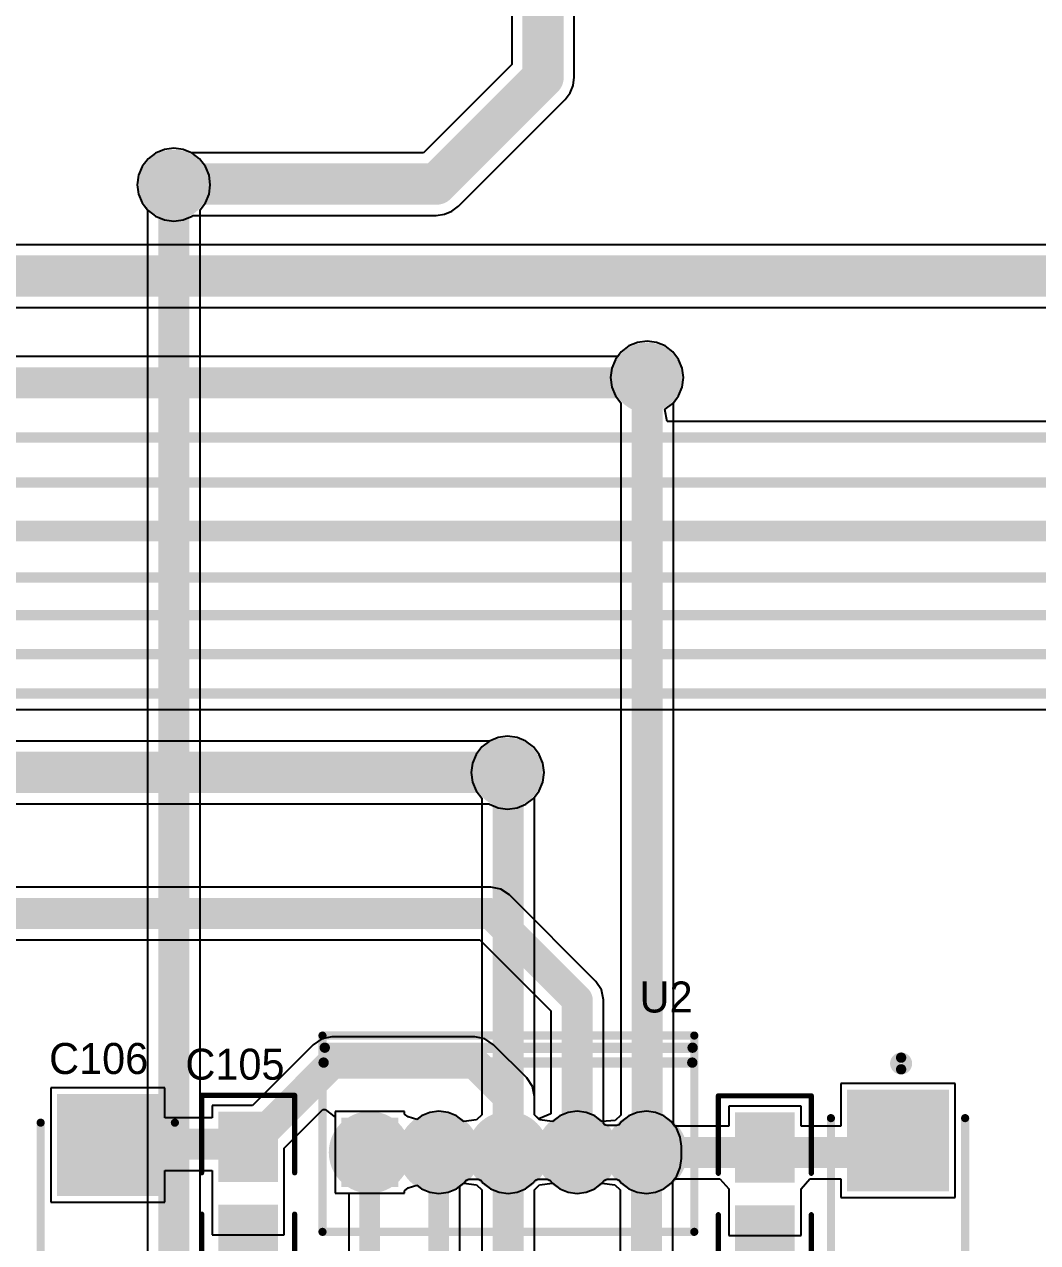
# Model space of a CAD drawing. Header units: millimetres. Extents: x 6.83 to 16.18, y 4.59 to 12.3.
# Drawn here: x 11.377 to 12.358, y 9.695 to 10.874 of the extents above; entities that cross this region are included whole.
import ezdxf

# ---------------------------------------------------------------- set-up
doc = ezdxf.new("R2010")
doc.units = ezdxf.units.MM
doc.header["$MEASUREMENT"] = 0
for name, color, linetype in [('BottomLayer', 5, 'Continuous'), ('BottomSolder', 6, 'Continuous'), ('InternalPlane1', 76, 'Continuous'), ('InternalPlane2', 16, 'Continuous'), ('MultiLayer', 9, 'Continuous'), ('PadHoleLayer', 156, 'Continuous'), ('TopLayer', 1, 'Continuous'), ('TopOverlay', 2, 'Continuous'), ('TopPaste', 8, 'Continuous'), ('TopSolder', 216, 'Continuous'), ('ViaHoleLayer', 16, 'Continuous')]:
    doc.layers.add(name, color=color, linetype=linetype)

# ---------------------------------------------------------------- blocks, each defined once
blk = doc.blocks.new('6032_____46')
at = {"layer": 'TopLayer'}
for points in [[(-0.2577323, -0.0002756), (-0.1671811, -0.0002756), (-0.2577323, 0.0902756), (-0.1671811, 0.0902756)], [(-0.0648189, -0.0002756), (0.0257323, -0.0002756), (-0.0648189, 0.0902756), (0.0257323, 0.0902756)]]:
    blk.add_solid(points, dxfattribs=at)
at = {"layer": 'TopOverlay', "const_width": 0.007874}
for points in [[(-0.2341102, 0.1099606), (0.0021102, 0.1099606)], [(-0.2341102, -0.0199606), (0.0021102, -0.0199606)]]:
    blk.add_lwpolyline(points, dxfattribs=at)
at = {"layer": 'TopOverlay'}
for points, const_width in [([(-0.2360787, 0.1099606, 1), (-0.2321417, 0.1099606, 1)], 0.003937), ([(0.0001417, 0.1099606, 1), (0.0040787, 0.1099606, 1)], 0.003937), ([(-0.2813431, 0.048, 1), (-0.2926569, 0.048, 1)], 0.01), ([(-0.2951569, 0.048, 1), (-0.2901569, 0.048, 1)], 0.005), ([(-0.2838431, 0.048, 1), (-0.2788431, 0.048, 1)], 0.005), ([(-0.2360787, -0.0199606, 1), (-0.2321417, -0.0199606, 1)], 0.003937), ([(0.0001417, -0.0199606, 1), (0.0040787, -0.0199606, 1)], 0.003937)]:
    blk.add_lwpolyline(points, format="xyb", close=True, dxfattribs=dict(at, const_width=const_width))
at = {"layer": 'TopPaste'}
for points in [[(-0.2577323, -0.0002756), (-0.1671811, -0.0002756), (-0.2577323, 0.0902756), (-0.1671811, 0.0902756)], [(-0.0648189, -0.0002756), (0.0257323, -0.0002756), (-0.0648189, 0.0902756), (0.0257323, 0.0902756)]]:
    blk.add_solid(points, dxfattribs=at)
at = {"layer": 'TopSolder'}
for points in [[(-0.2617323, -0.0042756), (-0.1631811, -0.0042756), (-0.2617323, 0.0942756), (-0.1631811, 0.0942756)], [(-0.0688189, -0.0042756), (0.0297323, -0.0042756), (-0.0688189, 0.0942756), (0.0297323, 0.0942756)]]:
    blk.add_solid(points, dxfattribs=at)
blk = doc.blocks.new('0805_47')
at = {"layer": 'TopLayer'}
for points in [[(-0.057, 0.05), (-0.117, 0.05), (-0.057, 0), (-0.117, 0)], [(0.033, 0.05), (-0.027, 0.05), (0.033, 0), (-0.027, 0)]]:
    blk.add_solid(points, dxfattribs=at)
at = {"layer": 'TopOverlay', "const_width": 0.005}
for points in [[(-0.137, -0.02), (-0.137, 0.07)], [(-0.062, 0.07), (-0.137, 0.07)], [(0.053, 0.07), (-0.022, 0.07)], [(0.053, -0.02), (0.053, 0.07)], [(-0.062, -0.02), (-0.137, -0.02)], [(0.053, -0.02), (-0.022, -0.02)]]:
    blk.add_lwpolyline(points, dxfattribs=at)
at = {"layer": 'TopOverlay', "const_width": 0.0025}
for points in [[(-0.13825, 0.07, 1), (-0.13575, 0.07, 1)], [(-0.13825, 0.07, 1), (-0.13575, 0.07, 1)], [(-0.06325, 0.07, 1), (-0.06075, 0.07, 1)], [(-0.02325, 0.07, 1), (-0.02075, 0.07, 1)], [(0.05175, 0.07, 1), (0.05425, 0.07, 1)], [(0.05175, 0.07, 1), (0.05425, 0.07, 1)], [(-0.13825, -0.02, 1), (-0.13575, -0.02, 1)], [(-0.13825, -0.02, 1), (-0.13575, -0.02, 1)], [(-0.06325, -0.02, 1), (-0.06075, -0.02, 1)], [(-0.02325, -0.02, 1), (-0.02075, -0.02, 1)], [(0.05175, -0.02, 1), (0.05425, -0.02, 1)], [(0.05175, -0.02, 1), (0.05425, -0.02, 1)]]:
    blk.add_lwpolyline(points, format="xyb", close=True, dxfattribs=at)
at = {"layer": 'TopPaste'}
for points in [[(-0.057, 0.05), (-0.117, 0.05), (-0.057, 0), (-0.117, 0)], [(0.033, 0.05), (-0.027, 0.05), (0.033, 0), (-0.027, 0)]]:
    blk.add_solid(points, dxfattribs=at)
at = {"layer": 'TopSolder'}
for points in [[(-0.053, 0.054), (-0.121, 0.054), (-0.053, -0.004), (-0.121, -0.004)], [(0.037, 0.054), (-0.031, 0.054), (0.037, -0.004), (-0.031, -0.004)]]:
    blk.add_solid(points, dxfattribs=at)
blk = doc.blocks.new('6032_____48')
at = {"layer": 'TopLayer'}
for points in [[(-0.2577323, -0.0002756), (-0.1671811, -0.0002756), (-0.2577323, 0.0902756), (-0.1671811, 0.0902756)], [(-0.0648189, -0.0002756), (0.0257323, -0.0002756), (-0.0648189, 0.0902756), (0.0257323, 0.0902756)]]:
    blk.add_solid(points, dxfattribs=at)
at = {"layer": 'TopOverlay', "const_width": 0.007874}
for points in [[(0.0021102, 0.1099606), (-0.2341102, 0.1099606)], [(0.0021102, -0.0199606), (-0.2341102, -0.0199606)]]:
    blk.add_lwpolyline(points, dxfattribs=at)
at = {"layer": 'TopOverlay'}
for points, const_width in [([(-0.2360787, 0.1099606, 1), (-0.2321417, 0.1099606, 1)], 0.003937), ([(0.0001417, 0.1099606, 1), (0.0040787, 0.1099606, 1)], 0.003937), ([(-0.2813431, 0.048, 1), (-0.2926569, 0.048, 1)], 0.01), ([(-0.2951569, 0.048, 1), (-0.2901569, 0.048, 1)], 0.005), ([(-0.2838431, 0.048, 1), (-0.2788431, 0.048, 1)], 0.005), ([(-0.2360787, -0.0199606, 1), (-0.2321417, -0.0199606, 1)], 0.003937), ([(0.0001417, -0.0199606, 1), (0.0040787, -0.0199606, 1)], 0.003937)]:
    blk.add_lwpolyline(points, format="xyb", close=True, dxfattribs=dict(at, const_width=const_width))
at = {"layer": 'TopPaste'}
for points in [[(-0.2577323, -0.0002756), (-0.1671811, -0.0002756), (-0.2577323, 0.0902756), (-0.1671811, 0.0902756)], [(-0.0648189, -0.0002756), (0.0257323, -0.0002756), (-0.0648189, 0.0902756), (0.0257323, 0.0902756)]]:
    blk.add_solid(points, dxfattribs=at)
at = {"layer": 'TopSolder'}
for points in [[(-0.2617323, -0.0042756), (-0.1631811, -0.0042756), (-0.2617323, 0.0942756), (-0.1631811, 0.0942756)], [(-0.0688189, -0.0042756), (0.0297323, -0.0042756), (-0.0688189, 0.0942756), (0.0297323, 0.0942756)]]:
    blk.add_solid(points, dxfattribs=at)
blk = doc.blocks.new('0805_49')
at = {"layer": 'TopLayer'}
for points in [[(-0.057, 0.05), (-0.117, 0.05), (-0.057, 0), (-0.117, 0)], [(0.033, 0.05), (-0.027, 0.05), (0.033, 0), (-0.027, 0)]]:
    blk.add_solid(points, dxfattribs=at)
at = {"layer": 'TopOverlay', "const_width": 0.005}
for points in [[(-0.137, -0.02), (-0.137, 0.07)], [(-0.062, 0.07), (-0.137, 0.07)], [(0.053, 0.07), (-0.022, 0.07)], [(0.053, -0.02), (0.053, 0.07)], [(-0.062, -0.02), (-0.137, -0.02)], [(0.053, -0.02), (-0.022, -0.02)]]:
    blk.add_lwpolyline(points, dxfattribs=at)
at = {"layer": 'TopOverlay', "const_width": 0.0025}
for points in [[(-0.13825, 0.07, 1), (-0.13575, 0.07, 1)], [(-0.13825, 0.07, 1), (-0.13575, 0.07, 1)], [(-0.06325, 0.07, 1), (-0.06075, 0.07, 1)], [(-0.02325, 0.07, 1), (-0.02075, 0.07, 1)], [(0.05175, 0.07, 1), (0.05425, 0.07, 1)], [(0.05175, 0.07, 1), (0.05425, 0.07, 1)], [(-0.13825, -0.02, 1), (-0.13575, -0.02, 1)], [(-0.13825, -0.02, 1), (-0.13575, -0.02, 1)], [(-0.06325, -0.02, 1), (-0.06075, -0.02, 1)], [(-0.02325, -0.02, 1), (-0.02075, -0.02, 1)], [(0.05175, -0.02, 1), (0.05425, -0.02, 1)], [(0.05175, -0.02, 1), (0.05425, -0.02, 1)]]:
    blk.add_lwpolyline(points, format="xyb", close=True, dxfattribs=at)
at = {"layer": 'TopPaste'}
for points in [[(-0.057, 0.05), (-0.117, 0.05), (-0.057, 0), (-0.117, 0)], [(0.033, 0.05), (-0.027, 0.05), (0.033, 0), (-0.027, 0)]]:
    blk.add_solid(points, dxfattribs=at)
at = {"layer": 'TopSolder'}
for points in [[(-0.053, 0.054), (-0.121, 0.054), (-0.053, -0.004), (-0.121, -0.004)], [(0.037, 0.054), (-0.031, 0.054), (0.037, -0.004), (-0.031, -0.004)]]:
    blk.add_solid(points, dxfattribs=at)
blk = doc.blocks.new('PSFM_T5_136')
at = {"layer": 'BottomLayer', "const_width": 0.0472441}
for points in [[(0.0059055, -0.0669291), (-0.0059055, -0.0669291)], [(0.0059055, -0.1338582), (-0.0059055, -0.1338582)], [(0.0059055, -0.2007873), (-0.0059055, -0.2007873)], [(0.0059055, -0.2677164), (-0.0059055, -0.2677164)]]:
    blk.add_lwpolyline(points, dxfattribs=at)
at = {"layer": 'BottomLayer', "const_width": 0.023622}
for points in [[(-0.0177165, -0.0669291, 1), (0.0059055, -0.0669291, 1)], [(-0.0059055, -0.0669291, 1), (0.0177165, -0.0669291, 1)], [(-0.0177165, -0.1338582, 1), (0.0059055, -0.1338582, 1)], [(-0.0059055, -0.1338582, 1), (0.0177165, -0.1338582, 1)], [(-0.0177165, -0.2007873, 1), (0.0059055, -0.2007873, 1)], [(-0.0059055, -0.2007873, 1), (0.0177165, -0.2007873, 1)], [(-0.0177165, -0.2677164, 1), (0.0059055, -0.2677164, 1)], [(-0.0059055, -0.2677164, 1), (0.0177165, -0.2677164, 1)]]:
    blk.add_lwpolyline(points, format="xyb", close=True, dxfattribs=at)
at = {"layer": 'BottomLayer'}
blk.add_solid([(-0.0295275, -0.023622), (0.0295275, -0.023622), (-0.0295275, 0.023622), (0.0295275, 0.023622)], dxfattribs=at)
at = {"layer": 'BottomSolder', "const_width": 0.0552441}
for points in [[(0.0059055, -0.0669291), (-0.0059055, -0.0669291)], [(0.0059055, -0.1338582), (-0.0059055, -0.1338582)], [(0.0059055, -0.2007873), (-0.0059055, -0.2007873)], [(0.0059055, -0.2677164), (-0.0059055, -0.2677164)]]:
    blk.add_lwpolyline(points, dxfattribs=at)
at = {"layer": 'BottomSolder', "const_width": 0.027622}
for points in [[(-0.0197165, -0.0669291, 1), (0.0079055, -0.0669291, 1)], [(-0.0079055, -0.0669291, 1), (0.0197165, -0.0669291, 1)], [(-0.0197165, -0.1338582, 1), (0.0079055, -0.1338582, 1)], [(-0.0079055, -0.1338582, 1), (0.0197165, -0.1338582, 1)], [(-0.0197165, -0.2007873, 1), (0.0079055, -0.2007873, 1)], [(-0.0079055, -0.2007873, 1), (0.0197165, -0.2007873, 1)], [(-0.0197165, -0.2677164, 1), (0.0079055, -0.2677164, 1)], [(-0.0079055, -0.2677164, 1), (0.0197165, -0.2677164, 1)]]:
    blk.add_lwpolyline(points, format="xyb", close=True, dxfattribs=at)
at = {"layer": 'BottomSolder'}
blk.add_solid([(-0.0335275, -0.027622), (0.0335275, -0.027622), (-0.0335275, 0.027622), (0.0335275, 0.027622)], dxfattribs=at)
at = {"layer": 'InternalPlane1', "const_width": 0.039685}
for points in [[(-0.0198425, 0, 1), (0.0198425, 0, 1)], [(-0.0198425, -0.0669291, 1), (0.0198425, -0.0669291, 1)], [(-0.0198425, -0.1338582, 1), (0.0198425, -0.1338582, 1)], [(-0.0198425, -0.2007873, 1), (0.0198425, -0.2007873, 1)], [(-0.0198425, -0.2677164, 1), (0.0198425, -0.2677164, 1)]]:
    blk.add_lwpolyline(points, format="xyb", close=True, dxfattribs=at)
at = {"layer": 'InternalPlane2', "const_width": 0.039685}
for points in [[(-0.0198425, 0, 1), (0.0198425, 0, 1)], [(-0.0198425, -0.0669291, 1), (0.0198425, -0.0669291, 1)], [(-0.0198425, -0.1338582, 1), (0.0198425, -0.1338582, 1)], [(-0.0198425, -0.2007873, 1), (0.0198425, -0.2007873, 1)], [(-0.0198425, -0.2677164, 1), (0.0198425, -0.2677164, 1)]]:
    blk.add_lwpolyline(points, format="xyb", close=True, dxfattribs=at)
at = {"layer": 'MultiLayer', "const_width": 0.0472441}
for points in [[(0.0059055, -0.0669291), (-0.0059055, -0.0669291)], [(0.0059055, -0.1338582), (-0.0059055, -0.1338582)], [(0.0059055, -0.2007873), (-0.0059055, -0.2007873)], [(0.0059055, -0.2677164), (-0.0059055, -0.2677164)]]:
    blk.add_lwpolyline(points, dxfattribs=at)
at = {"layer": 'MultiLayer', "const_width": 0.023622}
for points in [[(-0.0177165, -0.0669291, 1), (0.0059055, -0.0669291, 1)], [(-0.0059055, -0.0669291, 1), (0.0177165, -0.0669291, 1)], [(-0.0177165, -0.1338582, 1), (0.0059055, -0.1338582, 1)], [(-0.0059055, -0.1338582, 1), (0.0177165, -0.1338582, 1)], [(-0.0177165, -0.2007873, 1), (0.0059055, -0.2007873, 1)], [(-0.0059055, -0.2007873, 1), (0.0177165, -0.2007873, 1)], [(-0.0177165, -0.2677164, 1), (0.0059055, -0.2677164, 1)], [(-0.0059055, -0.2677164, 1), (0.0177165, -0.2677164, 1)]]:
    blk.add_lwpolyline(points, format="xyb", close=True, dxfattribs=at)
at = {"layer": 'MultiLayer'}
blk.add_solid([(-0.0295275, -0.023622), (0.0295275, -0.023622), (-0.0295275, 0.023622), (0.0295275, 0.023622)], dxfattribs=at)
at = {"layer": 'PadHoleLayer', "const_width": 0.019685}
for points in [[(-0.0098425, 0, 1), (0.0098425, 0, 1)], [(-0.0098425, -0.0669291, 1), (0.0098425, -0.0669291, 1)], [(-0.0098425, -0.1338582, 1), (0.0098425, -0.1338582, 1)], [(-0.0098425, -0.2007873, 1), (0.0098425, -0.2007873, 1)], [(-0.0098425, -0.2677164, 1), (0.0098425, -0.2677164, 1)]]:
    blk.add_lwpolyline(points, format="xyb", close=True, dxfattribs=at)
at = {"layer": 'TopLayer', "const_width": 0.0472441}
for points in [[(0.0059055, -0.0669291), (-0.0059055, -0.0669291)], [(0.0059055, -0.1338582), (-0.0059055, -0.1338582)], [(0.0059055, -0.2007873), (-0.0059055, -0.2007873)], [(0.0059055, -0.2677164), (-0.0059055, -0.2677164)]]:
    blk.add_lwpolyline(points, dxfattribs=at)
at = {"layer": 'TopLayer', "const_width": 0.023622}
for points in [[(-0.0177165, -0.0669291, 1), (0.0059055, -0.0669291, 1)], [(-0.0059055, -0.0669291, 1), (0.0177165, -0.0669291, 1)], [(-0.0177165, -0.1338582, 1), (0.0059055, -0.1338582, 1)], [(-0.0059055, -0.1338582, 1), (0.0177165, -0.1338582, 1)], [(-0.0177165, -0.2007873, 1), (0.0059055, -0.2007873, 1)], [(-0.0059055, -0.2007873, 1), (0.0177165, -0.2007873, 1)], [(-0.0177165, -0.2677164, 1), (0.0059055, -0.2677164, 1)], [(-0.0059055, -0.2677164, 1), (0.0177165, -0.2677164, 1)]]:
    blk.add_lwpolyline(points, format="xyb", close=True, dxfattribs=at)
at = {"layer": 'TopLayer'}
blk.add_solid([(-0.0295275, -0.023622), (0.0295275, -0.023622), (-0.0295275, 0.023622), (0.0295275, 0.023622)], dxfattribs=at)
at = {"layer": 'TopOverlay'}
for points, const_width in [([(-0.0769249, 0.0457855), (-0.0769249, -0.3141147)], 0.007874), ([(-0.0769249, 0.0457855), (0.1130246, 0.0457855)], 0.007874), ([(0.0868633, 0.0446997), (0.0868633, -0.3121698)], 0.01), ([(0.1012881, 0.0436017), (0.1012881, -0.3124802)], 0.01), ([(0.1130246, 0.0457855), (0.1130246, -0.3141147)], 0.007874), ([(-0.0769249, -0.3141147), (0.1130246, -0.3141147)], 0.007874)]:
    blk.add_lwpolyline(points, dxfattribs=dict(at, const_width=const_width))
for points, const_width in [([(-0.0788934, 0.0457855, 1), (-0.0749564, 0.0457855, 1)], 0.003937), ([(-0.0788934, 0.0457855, 1), (-0.0749564, 0.0457855, 1)], 0.003937), ([(0.0843633, 0.0446997, 1), (0.0893633, 0.0446997, 1)], 0.005), ([(0.0987881, 0.0436017, 1), (0.1037881, 0.0436017, 1)], 0.005), ([(0.1110561, 0.0457855, 1), (0.1149931, 0.0457855, 1)], 0.003937), ([(0.1110561, 0.0457855, 1), (0.1149931, 0.0457855, 1)], 0.003937), ([(-0.0788934, -0.3141147, 1), (-0.0749564, -0.3141147, 1)], 0.003937), ([(-0.0788934, -0.3141147, 1), (-0.0749564, -0.3141147, 1)], 0.003937), ([(0.0843633, -0.3121698, 1), (0.0893633, -0.3121698, 1)], 0.005), ([(0.0987881, -0.3124802, 1), (0.1037881, -0.3124802, 1)], 0.005), ([(0.1110561, -0.3141147, 1), (0.1149931, -0.3141147, 1)], 0.003937), ([(0.1110561, -0.3141147, 1), (0.1149931, -0.3141147, 1)], 0.003937)]:
    blk.add_lwpolyline(points, format="xyb", close=True, dxfattribs=dict(at, const_width=const_width))
at = {"layer": 'TopSolder', "const_width": 0.0552441}
for points in [[(0.0059055, -0.0669291), (-0.0059055, -0.0669291)], [(0.0059055, -0.1338582), (-0.0059055, -0.1338582)], [(0.0059055, -0.2007873), (-0.0059055, -0.2007873)], [(0.0059055, -0.2677164), (-0.0059055, -0.2677164)]]:
    blk.add_lwpolyline(points, dxfattribs=at)
at = {"layer": 'TopSolder', "const_width": 0.027622}
for points in [[(-0.0197165, -0.0669291, 1), (0.0079055, -0.0669291, 1)], [(-0.0079055, -0.0669291, 1), (0.0197165, -0.0669291, 1)], [(-0.0197165, -0.1338582, 1), (0.0079055, -0.1338582, 1)], [(-0.0079055, -0.1338582, 1), (0.0197165, -0.1338582, 1)], [(-0.0197165, -0.2007873, 1), (0.0079055, -0.2007873, 1)], [(-0.0079055, -0.2007873, 1), (0.0197165, -0.2007873, 1)], [(-0.0197165, -0.2677164, 1), (0.0079055, -0.2677164, 1)], [(-0.0079055, -0.2677164, 1), (0.0197165, -0.2677164, 1)]]:
    blk.add_lwpolyline(points, format="xyb", close=True, dxfattribs=at)
at = {"layer": 'TopSolder'}
blk.add_solid([(-0.0335275, -0.027622), (0.0335275, -0.027622), (-0.0335275, 0.027622), (0.0335275, 0.027622)], dxfattribs=at)

msp = doc.modelspace()

# ---------------------------------------------------------------- linework, layer by layer
at = {"layer": 'BottomLayer'}
for p, q in [((11.5123484, 10.7532167), (11.5038342, 10.74969)), ((11.5214852, 10.7544196), (11.5123484, 10.7532167)), ((11.530622, 10.7532167), (11.5214852, 10.7544196)), ((11.5391362, 10.74969), (11.530622, 10.7532167)), ((11.4965229, 10.7440799), (11.4909128, 10.7367686)), ((11.5038342, 10.74969), (11.4965229, 10.7440799)), ((11.5464475, 10.7440799), (11.5391362, 10.74969)), ((11.5520576, 10.7367686), (11.5464475, 10.7440799)), ((11.4873861, 10.7282544), (11.4861832, 10.7191176)), ((11.4909128, 10.7367686), (11.4873861, 10.7282544)), ((11.5555843, 10.7282544), (11.5520576, 10.7367686)), ((11.5567872, 10.7191176), (11.5555843, 10.7282544)), ((11.4861832, 10.7191176), (11.4873861, 10.7099808)), ((11.5555843, 10.7099808), (11.5567872, 10.7191176)), ((11.4873861, 10.7099808), (11.4909128, 10.7014666)), ((11.5520576, 10.7014666), (11.5555843, 10.7099808)), ((11.4909128, 10.7014666), (11.4959954, 10.6948428)), ((11.4959954, 10.6948428), (11.4959954, 5.4839015)), ((11.546975, 10.6948428), (11.5520576, 10.7014666)), ((11.546975, 7.0523603), (11.546975, 10.6948428)), ((11.9619027, 10.5630105), (11.9545914, 10.5574004)), ((11.9704169, 10.5665372), (11.9619027, 10.5630105)), ((11.9795537, 10.5677401), (11.9704169, 10.5665372)), ((11.9886905, 10.5665372), (11.9795537, 10.5677401)), ((11.9972047, 10.5630105), (11.9886905, 10.5665372)), ((12.004516, 10.5574004), (11.9972047, 10.5630105)), ((11.9545914, 10.5574004), (11.9489813, 10.5500891)), ((12.0101261, 10.5500891), (12.004516, 10.5574004)), ((11.9454546, 10.5415749), (11.9442517, 10.5324381)), ((11.9489813, 10.5500891), (11.9454546, 10.5415749)), ((12.0136528, 10.5415749), (12.0101261, 10.5500891)), ((12.0148557, 10.5324381), (12.0136528, 10.5415749)), ((11.9442517, 10.5324381), (11.9454546, 10.5233013)), ((12.0136528, 10.5233013), (12.0148557, 10.5324381)), ((11.9454546, 10.5233013), (11.9489813, 10.5147871)), ((12.0101261, 10.5147871), (12.0136528, 10.5233013)), ((11.9489813, 10.5147871), (11.9540639, 10.5081633)), ((11.9540639, 10.5081633), (11.9540639, 9.8186833)), ((12.0050435, 10.5081633), (12.0101261, 10.5147871)), ((12.0050435, 9.8097892), (12.0050435, 10.5081633)), ((11.8196774, 10.1751239), (11.8140673, 10.1678126)), ((11.8269887, 10.180734), (11.8196774, 10.1751239)), ((11.8355029, 10.1842607), (11.8269887, 10.180734)), ((11.8446397, 10.1854636), (11.8355029, 10.1842607)), ((11.8537765, 10.1842607), (11.8446397, 10.1854636)), ((11.8622907, 10.180734), (11.8537765, 10.1842607)), ((11.869602, 10.1751239), (11.8622907, 10.180734)), ((11.8752121, 10.1678126), (11.869602, 10.1751239)), ((11.8140673, 10.1678126), (11.8105406, 10.1592984)), ((11.8787388, 10.1592984), (11.8752121, 10.1678126)), ((11.8105406, 10.1592984), (11.8093377, 10.1501616)), ((11.8799417, 10.1501616), (11.8787388, 10.1592984)), ((11.8093377, 10.1501616), (11.8105406, 10.1410248)), ((11.8105406, 10.1410248), (11.8140673, 10.1325106)), ((11.8752121, 10.1325106), (11.8787388, 10.1410248)), ((11.8787388, 10.1410248), (11.8799417, 10.1501616)), ((11.8140673, 10.1325106), (11.8195681, 10.1253417)), ((11.8705477, 10.1264318), (11.8752121, 10.1325106)), ((11.8195681, 10.1253417), (11.8195681, 9.8189474)), ((11.8705477, 9.8189474), (11.8705477, 10.1264318)), ((11.7448217, 9.822231), (11.6775777, 9.822231)), ((11.6775777, 9.822231), (11.6775777, 9.743176)), ((11.7448217, 9.8198033), (11.7448217, 9.822231)), ((11.7693517, 9.8213656), (11.7611727, 9.8179777)), ((11.7781288, 9.8225211), (11.7693517, 9.8213656)), ((11.7869059, 9.8213656), (11.7781288, 9.8225211)), ((11.7950849, 9.8179777), (11.7869059, 9.8213656)), ((11.9032099, 9.8213656), (11.8950309, 9.8179777)), ((11.911987, 9.8225211), (11.9032099, 9.8213656)), ((11.9207641, 9.8213656), (11.911987, 9.8225211)), ((11.9289431, 9.8179777), (11.9207641, 9.8213656)), ((11.7482216, 9.8171735), (11.7448217, 9.8198033)), ((11.7566327, 9.8144941), (11.7482216, 9.8171735)), ((11.7611727, 9.8179777), (11.7566327, 9.8144941)), ((11.8021082, 9.8125885), (11.7950849, 9.8179777)), ((11.8145432, 9.8141869), (11.8021082, 9.8125885)), ((11.8195681, 9.8189474), (11.8145432, 9.8141869)), ((11.8755726, 9.8141869), (11.8705477, 9.8189474)), ((11.8880076, 9.8125885), (11.8755726, 9.8141869)), ((11.8950309, 9.8179777), (11.8880076, 9.8125885)), ((11.9359664, 9.8125885), (11.9289431, 9.8179777)), ((11.9485938, 9.8134691), (11.9359664, 9.8125885)), ((11.9540639, 9.8186833), (11.9485938, 9.8134691)), ((12.0082848, 9.805565), (12.0050435, 9.8097892)), ((12.0116727, 9.7973861), (12.0082848, 9.805565)), ((12.0128282, 9.788609), (12.0116727, 9.7973861)), ((12.0128282, 9.776798), (12.0128282, 9.788609)), ((12.0116727, 9.7680209), (12.0128282, 9.776798)), ((12.0082848, 9.759842), (12.0116727, 9.7680209)), ((11.7482216, 9.7482335), (11.7566327, 9.7509129)), ((11.7566327, 9.7509129), (11.7611727, 9.7474293)), ((11.7950849, 9.7474293), (11.8021082, 9.7528185)), ((11.8021082, 9.7528185), (11.8145432, 9.7512201)), ((11.8145432, 9.7512201), (11.8195681, 9.7464596)), ((11.8705477, 9.7464596), (11.8755726, 9.7512201)), ((11.8755726, 9.7512201), (11.8880076, 9.7528185)), ((11.8880076, 9.7528185), (11.8950309, 9.7474293)), ((11.9289431, 9.7474293), (11.9359664, 9.7528185)), ((11.9359664, 9.7528185), (11.9484014, 9.7512201)), ((11.9484014, 9.7512201), (11.9534263, 9.7464596)), ((12.0044059, 9.7547868), (12.0082848, 9.759842)), ((12.0044059, 9.529958), (12.0044059, 9.7547868)), ((11.6775777, 9.743176), (11.7448217, 9.743176)), ((11.7448217, 9.7456037), (11.7482216, 9.7482335)), ((11.7448217, 9.743176), (11.7448217, 9.7456037)), ((11.7611727, 9.7474293), (11.7693517, 9.7440414)), ((11.7693517, 9.7440414), (11.7781288, 9.7428859)), ((11.7781288, 9.7428859), (11.7869059, 9.7440414)), ((11.7869059, 9.7440414), (11.7950849, 9.7474293)), ((11.8195681, 9.7464596), (11.8195681, 9.430381)), ((11.8705477, 9.4850739), (11.8705477, 9.7464596)), ((11.8950309, 9.7474293), (11.9032099, 9.7440414)), ((11.9032099, 9.7440414), (11.911987, 9.7428859)), ((11.911987, 9.7428859), (11.9207641, 9.7440414)), ((11.9207641, 9.7440414), (11.9289431, 9.7474293)), ((11.9534263, 9.7464596), (11.9534263, 9.5289803))]:
    msp.add_line(p, q, dxfattribs=at)
for points, const_width in [([(11.5089852, 10.7191176, 1), (11.5339852, 10.7191176, 1)], 0.025), ([(11.5139852, 10.7191176, 1), (11.5289852, 10.7191176, 1)], 0.015), ([(11.9670537, 10.5324381, 1), (11.9920537, 10.5324381, 1)], 0.025), ([(11.9720537, 10.5324381, 1), (11.9870537, 10.5324381, 1)], 0.015), ([(11.8321397, 10.1501616, 1), (11.8571397, 10.1501616, 1)], 0.025), ([(11.8375579, 10.1528751, 1), (11.8525579, 10.1528751, 1)], 0.015), ([(11.8375579, 9.7827035, 1), (11.8525579, 9.7827035, 1)], 0.015), ([(11.8375579, 9.7827035, 1), (11.8525579, 9.7827035, 1)], 0.015), ([(11.9714161, 9.7827035, 1), (11.9864161, 9.7827035, 1)], 0.015), ([(11.9720537, 9.7854161, 1), (11.9870537, 9.7854161, 1)], 0.015)]:
    msp.add_lwpolyline(points, format="xyb", close=True, dxfattribs=dict(at, const_width=const_width))
at = {"layer": 'BottomLayer', "const_width": 0.03}
for points in [[(11.5214852, 5.4839015), (11.5214852, 10.7191176)], [(11.9795537, 9.7854161), (11.9795537, 10.5324381)], [(11.8450579, 9.7827035), (11.8450579, 10.1528751)], [(11.8450579, 8.9414327), (11.8450579, 9.7827035)], [(11.9789161, 7.9706781), (11.9789161, 9.7827035)]]:
    msp.add_lwpolyline(points, dxfattribs=at)
at = {"layer": 'BottomSolder', "const_width": 0.029}
for points in [[(11.5069852, 10.7191176, 1), (11.5359852, 10.7191176, 1)], [(11.9650537, 10.5324381, 1), (11.9940537, 10.5324381, 1)], [(11.8301397, 10.1501616, 1), (11.8591397, 10.1501616, 1)]]:
    msp.add_lwpolyline(points, format="xyb", close=True, dxfattribs=at)
at = {"layer": 'InternalPlane1', "const_width": 0.034}
for points in [[(11.5044852, 10.7191176, 1), (11.5384852, 10.7191176, 1)], [(11.9625537, 10.5324381, 1), (11.9965537, 10.5324381, 1)], [(11.8276397, 10.1501616, 1), (11.8616397, 10.1501616, 1)]]:
    msp.add_lwpolyline(points, format="xyb", close=True, dxfattribs=at)
at = {"layer": 'InternalPlane2', "const_width": 0.034}
for points in [[(11.5044852, 10.7191176, 1), (11.5384852, 10.7191176, 1)], [(11.9625537, 10.5324381, 1), (11.9965537, 10.5324381, 1)], [(11.8276397, 10.1501616, 1), (11.8616397, 10.1501616, 1)]]:
    msp.add_lwpolyline(points, format="xyb", close=True, dxfattribs=at)
at = {"layer": 'MultiLayer', "const_width": 0.025}
for points in [[(11.5089852, 10.7191176, 1), (11.5339852, 10.7191176, 1)], [(11.9670537, 10.5324381, 1), (11.9920537, 10.5324381, 1)], [(11.8321397, 10.1501616, 1), (11.8571397, 10.1501616, 1)]]:
    msp.add_lwpolyline(points, format="xyb", close=True, dxfattribs=at)
at = {"layer": 'TopLayer'}
for p, q in [((11.8486705, 11.7063289), (11.8486705, 10.8355688)), ((11.9091883, 10.823036), (11.9091883, 11.7063289)), ((11.8486705, 10.8355688), (11.7630479, 10.7499463)), ((11.9081573, 10.8152036), (11.9091884, 10.8230352)), ((11.9091884, 10.8230352), (11.9091883, 10.823036)), ((11.9051345, 10.8079058), (11.9081573, 10.8152036)), ((11.7969779, 10.6982911), (11.9003253, 10.8016386)), ((11.9003253, 10.8016386), (11.9003257, 10.8016389)), ((11.9003257, 10.8016389), (11.9051345, 10.8079058)), ((11.5123484, 10.7532167), (11.5038342, 10.74969)), ((11.5214852, 10.7544196), (11.5123484, 10.7532167)), ((11.530622, 10.7532167), (11.5214852, 10.7544196)), ((11.5385174, 10.7499463), (11.530622, 10.7532167)), ((11.4965229, 10.7440799), (11.4909128, 10.7367686)), ((11.5038342, 10.74969), (11.4965229, 10.7440799)), ((11.7630479, 10.7499463), (11.5385174, 10.7499463)), ((11.4873861, 10.7282544), (11.4861832, 10.7191176)), ((11.4909128, 10.7367686), (11.4873861, 10.7282544)), ((11.4861832, 10.7191176), (11.4873861, 10.7099808)), ((11.4873861, 10.7099808), (11.4909128, 10.7014666)), ((11.4909128, 10.7014666), (11.4965229, 10.6941553)), ((11.4965229, 10.6941553), (11.5038342, 10.6885452)), ((11.7834132, 10.6904595), (11.7907111, 10.6934824)), ((11.7907111, 10.6934824), (11.7969779, 10.6982911)), ((11.5038342, 10.6885452), (11.5123484, 10.6850185)), ((11.5123484, 10.6850185), (11.5214852, 10.6838156)), ((11.5214852, 10.6838156), (11.530622, 10.6850185)), ((11.530622, 10.6850185), (11.5391362, 10.6885452)), ((11.5391362, 10.6885452), (11.5402874, 10.6894285)), ((11.5402874, 10.6894285), (11.7755816, 10.6894285)), ((11.7755816, 10.6894285), (11.7834132, 10.6904595)), ((12.5434758, 10.6608577), (10.9453818, 10.6608577)), ((10.9393703, 10.6003399), (12.5560095, 10.6003399)), ((11.9619027, 10.5630105), (11.9545914, 10.5574004)), ((11.9704169, 10.5665372), (11.9619027, 10.5630105)), ((11.9795537, 10.5677401), (11.9704169, 10.5665372)), ((11.9886905, 10.5665372), (11.9795537, 10.5677401)), ((11.9972047, 10.5630105), (11.9886905, 10.5665372)), ((12.004516, 10.5574004), (11.9972047, 10.5630105)), ((11.9511437, 10.5529072), (10.2453704, 10.5529072)), ((11.9545914, 10.5574004), (11.9511437, 10.5529072)), ((12.0101261, 10.5500891), (12.004516, 10.5574004)), ((12.0136528, 10.5415749), (12.0101261, 10.5500891)), ((12.0148557, 10.5324381), (12.0136528, 10.5415749)), ((12.0136528, 10.5233013), (12.0148557, 10.5324381)), ((12.0101261, 10.5147871), (12.0136528, 10.5233013)), ((11.9972047, 10.5018657), (12.004516, 10.5074758)), ((12.004516, 10.5074758), (12.0101261, 10.5147871)), ((11.9968083, 10.5017015), (11.9972047, 10.5018657)), ((11.9991577, 10.4898905), (11.9968083, 10.5017015)), ((13.5439684, 10.4898905), (11.9991577, 10.4898905)), ((8.2960368, 10.2113652), (13.2909942, 10.2113652)), ((11.8268401, 10.18062), (11.2201668, 10.18062)), ((11.8269887, 10.180734), (11.8268401, 10.18062)), ((11.8355029, 10.1842607), (11.8269887, 10.180734)), ((11.8446397, 10.1854636), (11.8355029, 10.1842607)), ((11.8537765, 10.1842607), (11.8446397, 10.1854636)), ((11.8622907, 10.180734), (11.8537765, 10.1842607)), ((11.869602, 10.1751239), (11.8622907, 10.180734)), ((11.8752121, 10.1678126), (11.869602, 10.1751239)), ((11.8787388, 10.1592984), (11.8752121, 10.1678126)), ((11.8799417, 10.1501616), (11.8787388, 10.1592984)), ((11.8752121, 10.1325106), (11.8787388, 10.1410248)), ((11.8787388, 10.1410248), (11.8799417, 10.1501616)), ((11.869602, 10.1251993), (11.8752121, 10.1325106)), ((11.2294195, 10.1201022), (11.8263201, 10.1201022)), ((11.8263201, 10.1201022), (11.8269887, 10.1195892)), ((11.8269887, 10.1195892), (11.8355029, 10.1160625)), ((11.8355029, 10.1160625), (11.8446397, 10.1148596)), ((11.8446397, 10.1148596), (11.8537765, 10.1160625)), ((11.8537765, 10.1160625), (11.8622907, 10.1195892)), ((11.8622907, 10.1195892), (11.869602, 10.1251993)), ((11.8284226, 10.0392311), (8.9781259, 10.0392311)), ((11.8381771, 10.0372908), (11.8284226, 10.0392311)), ((11.8464466, 10.0317653), (11.8381771, 10.0372908)), ((11.930011, 9.9482009), (11.8464466, 10.0317653)), ((8.9776755, 9.9882515), (11.8178644, 9.9882515)), ((11.8178644, 9.9882515), (11.8864972, 9.9196187)), ((11.9355365, 9.9399314), (11.930011, 9.9482009)), ((11.9374768, 9.9301769), (11.9355365, 9.9399314)), ((11.9374768, 9.8106202), (11.9374768, 9.9301769)), ((11.8864972, 9.9196187), (11.8864972, 9.820107)), ((11.6647998, 9.8924281), (11.6565304, 9.8869026)), ((11.6745544, 9.8943684), (11.6647998, 9.8924281)), ((11.8128462, 9.8943684), (11.6745544, 9.8943684)), ((11.8226007, 9.8924281), (11.8128462, 9.8943684)), ((11.8308702, 9.8869026), (11.8226007, 9.8924281)), ((11.6565304, 9.8869026), (11.5975628, 9.827935)), ((11.8630819, 9.8546909), (11.8308702, 9.8869026)), ((11.51285, 9.8450431), (11.4022988, 9.8450431)), ((11.4022988, 9.8450431), (11.4022988, 9.7344919)), ((11.51285, 9.8162596), (11.51285, 9.8450431)), ((11.8686074, 9.8464215), (11.8630819, 9.8546909)), ((11.8705477, 9.8366669), (11.8686074, 9.8464215)), ((12.2777906, 9.849444), (12.1672394, 9.849444)), ((12.1672394, 9.849444), (12.1672394, 9.8081933)), ((12.2777906, 9.7388928), (12.2777906, 9.849444)), ((11.8705477, 9.8189474), (11.8705477, 9.8366669)), ((11.5975628, 9.827935), (11.5584669, 9.827935)), ((11.5584669, 9.827935), (11.5584669, 9.8162596)), ((11.6284669, 9.7867431), (11.6658536, 9.8241298)), ((11.6658536, 9.8241298), (11.6679063, 9.8243161)), ((11.6679063, 9.8243161), (11.6775776, 9.8167446)), ((11.970139, 9.8213656), (11.96196, 9.8179777)), ((11.9789161, 9.8225211), (11.970139, 9.8213656)), ((11.9876932, 9.8213656), (11.9789161, 9.8225211)), ((11.9958722, 9.8179777), (11.9876932, 9.8213656)), ((12.1286002, 9.827401), (12.0586002, 9.827401)), ((12.0586002, 9.827401), (12.0586002, 9.8081933)), ((12.1286002, 9.8081933), (12.1286002, 9.827401)), ((11.5584669, 9.8162596), (11.51285, 9.8162596)), ((11.6775776, 9.8167446), (11.6775777, 9.811696)), ((11.6775777, 9.811696), (11.6775777, 9.743176)), ((11.8746862, 9.8150267), (11.8705477, 9.8189474)), ((11.8864972, 9.820107), (11.8746862, 9.8150267)), ((11.9383732, 9.809452), (11.9374768, 9.8106202)), ((11.9409245, 9.8085645), (11.9383732, 9.809452)), ((11.9499785, 9.8085645), (11.9409245, 9.8085645)), ((11.9525299, 9.809452), (11.9499785, 9.8085645)), ((11.9549366, 9.8125885), (11.9525299, 9.809452)), ((11.96196, 9.8179777), (11.9549366, 9.8125885)), ((12.0028956, 9.8125885), (11.9958722, 9.8179777)), ((12.0062681, 9.8081933), (12.0028956, 9.8125885)), ((12.0586002, 9.8081933), (12.0062681, 9.8081933)), ((12.1672394, 9.8081933), (12.1286002, 9.8081933)), ((11.6284669, 9.7497461), (11.6284669, 9.7867431)), ((11.51285, 9.7344919), (11.51285, 9.76528)), ((11.51285, 9.76528), (11.5584669, 9.76528)), ((11.5584669, 9.76528), (11.5584669, 9.7497461)), ((11.5584669, 9.7497461), (11.5584668, 9.747935)), ((11.628467, 9.747935), (11.6284669, 9.7497461)), ((11.7982172, 9.7498328), (11.8021083, 9.7528185)), ((11.7982172, 9.6350229), (11.7982172, 9.7498328)), ((11.8021083, 9.7528185), (11.804515, 9.755955)), ((11.804515, 9.755955), (11.8070663, 9.7568425)), ((11.8070663, 9.7568425), (11.8161203, 9.7568425)), ((11.8161203, 9.7568425), (11.8186717, 9.755955)), ((11.8186717, 9.755955), (11.8210784, 9.7528185)), ((11.8210784, 9.7528185), (11.8281018, 9.7474293)), ((11.862014, 9.7474293), (11.8690374, 9.7528185)), ((11.8690374, 9.7528185), (11.8714441, 9.755955)), ((11.8714441, 9.755955), (11.8739955, 9.7568425)), ((11.8739955, 9.7568425), (11.8830495, 9.7568425)), ((11.8830495, 9.7568425), (11.8856008, 9.755955)), ((11.8856008, 9.755955), (11.8880075, 9.7528185)), ((11.8880075, 9.7528185), (11.8950309, 9.7474293)), ((11.9289431, 9.7474293), (11.9359665, 9.7528185)), ((11.9359665, 9.7528185), (11.9383732, 9.755955)), ((11.9383732, 9.755955), (11.9409245, 9.7568425)), ((11.9409245, 9.7568425), (11.9499785, 9.7568425)), ((11.9499785, 9.7568425), (11.9525299, 9.755955)), ((11.9525299, 9.755955), (11.9549366, 9.7528185)), ((11.9549366, 9.7528185), (11.96196, 9.7474293)), ((11.9958722, 9.7474293), (12.0028956, 9.7528185)), ((12.0028956, 9.7528185), (12.0062681, 9.7572137)), ((12.0062681, 9.7572137), (12.0501037, 9.7572137)), ((12.0501037, 9.7572137), (12.0586001, 9.7474009)), ((12.1286003, 9.7474009), (12.1370966, 9.7572137)), ((12.1370966, 9.7572137), (12.1672394, 9.7572137)), ((12.1672394, 9.7572137), (12.1672394, 9.7388928)), ((11.5584668, 9.747935), (11.5584668, 9.737935)), ((11.5584668, 9.737935), (11.5584669, 9.7361239)), ((11.6284669, 9.7361239), (11.628467, 9.737935)), ((11.628467, 9.737935), (11.628467, 9.747935)), ((11.6775777, 9.743176), (11.6908079, 9.743176)), ((11.6908079, 9.743176), (11.6908079, 9.635121)), ((11.8281018, 9.7474293), (11.8362808, 9.7440414)), ((11.8362808, 9.7440414), (11.8450579, 9.7428859)), ((11.8450579, 9.7428859), (11.853835, 9.7440414)), ((11.853835, 9.7440414), (11.862014, 9.7474293)), ((11.8950309, 9.7474293), (11.9032099, 9.7440414)), ((11.9032099, 9.7440414), (11.911987, 9.7428859)), ((11.911987, 9.7428859), (11.9207641, 9.7440414)), ((11.9207641, 9.7440414), (11.9289431, 9.7474293)), ((11.96196, 9.7474293), (11.970139, 9.7440414)), ((11.970139, 9.7440414), (11.9789161, 9.7428859)), ((11.9789161, 9.7428859), (11.9876932, 9.7440414)), ((11.9876932, 9.7440414), (11.9958722, 9.7474293)), ((12.0586001, 9.7474009), (12.0586001, 9.737401)), ((12.1286003, 9.737401), (12.1286003, 9.7474009)), ((12.1672394, 9.7388928), (12.2777906, 9.7388928)), ((11.4022988, 9.7344919), (11.51285, 9.7344919)), ((11.5584669, 9.7361239), (11.5584669, 9.7029349)), ((11.6284669, 9.7029349), (11.6284669, 9.7361239)), ((12.0586001, 9.737401), (12.0586002, 9.7355899)), ((12.0586002, 9.7355899), (12.0586002, 9.702401)), ((12.1286002, 9.7355899), (12.1286003, 9.737401)), ((12.1286002, 9.702401), (12.1286002, 9.7355899)), ((11.5584669, 9.7029349), (11.5934674, 9.7029349)), ((11.5934674, 9.7029349), (11.6284669, 9.7029349)), ((12.0586002, 9.702401), (12.0935998, 9.702401)), ((12.0935998, 9.702401), (12.1286002, 9.702401))]:
    msp.add_line(p, q, dxfattribs=at)
for points, const_width in [([(11.8789294, 10.8230352), (11.8789294, 11.7467286)], 0.04), ([(11.7755816, 10.7196874), (11.8789294, 10.8230352)], 0.04), ([(11.5214034, 10.7196874), (11.7755816, 10.7196874)], 0.04), ([(10.9293598, 10.6305988), (12.5560095, 10.6305988)], 0.04), ([(10.2146476, 10.5274174), (11.9774525, 10.5274174)], 0.03), ([(8.2766101, 10.4745966), (13.5439684, 10.4745966)], 0.01), ([(8.2689581, 10.4308587), (13.4976032, 10.4308587)], 0.01), ([(8.2424446, 10.3840343), (13.4401001, 10.3840343)], 0.02), ([(8.2224877, 10.3388509), (13.4083412, 10.3388509)], 0.01), ([(8.1656674, 10.3024465), (13.3915352, 10.3024465)], 0.01), ([(8.0993428, 10.2647419), (13.3524502, 10.2647419)], 0.01), ([(8.2720098, 10.2266591), (13.2973291, 10.2266591)], 0.01), ([(8.9201173, 10.1503611), (11.8419894, 10.1503611)], 0.04), ([(11.8419894, 10.1503611), (11.8422164, 10.1501341)], 0.04), ([(8.9556636, 10.0137413), (11.8284226, 10.0137413)], 0.03), ([(11.8284226, 10.0137413), (11.911987, 9.9301769)], 0.03), ([(11.911987, 9.7827035), (11.911987, 9.9301769)], 0.03), ([(11.5964456, 9.7907698), (11.6745544, 9.8688786)], 0.03), ([(11.6745544, 9.8688786), (11.8128462, 9.8688786)], 0.03), ([(11.8128462, 9.8688786), (11.8450579, 9.8366669)], 0.03), ([(11.8450579, 9.7827035), (11.8450579, 9.8366669)], 0.03), ([(11.4724836, 9.7907698), (11.5964456, 9.7907698)], 0.03), ([(11.7778254, 9.6087373), (11.7778254, 9.7872706)], 0.02), ([(11.9789161, 9.7827035), (12.2291906, 9.7827035)], 0.03), ([(11.7111997, 9.6189043), (11.7111997, 9.7827035)], 0.02), ([(11.8450579, 9.7827035), (11.8476262, 9.7852718)], 0.02)]:
    msp.add_lwpolyline(points, dxfattribs=dict(at, const_width=const_width))
for points, const_width in [([(11.8689294, 10.8230352, 1), (11.8889294, 10.8230352, 1)], 0.02), ([(11.8689294, 10.8230352, 1), (11.8889294, 10.8230352, 1)], 0.02), ([(11.5089852, 10.7191176, 1), (11.5339852, 10.7191176, 1)], 0.025), ([(11.5114034, 10.7196874, 1), (11.5314034, 10.7196874, 1)], 0.02), ([(11.7655816, 10.7196874, 1), (11.7855816, 10.7196874, 1)], 0.02), ([(11.7655816, 10.7196874, 1), (11.7855816, 10.7196874, 1)], 0.02), ([(11.9670537, 10.5324381, 1), (11.9920537, 10.5324381, 1)], 0.025), ([(11.9699525, 10.5274174, 1), (11.9849525, 10.5274174, 1)], 0.015), ([(11.8321397, 10.1501616, 1), (11.8571397, 10.1501616, 1)], 0.025), ([(11.8319894, 10.1503611, 1), (11.8519894, 10.1503611, 1)], 0.02), ([(11.8319894, 10.1503611, 1), (11.8519894, 10.1503611, 1)], 0.02), ([(11.8322164, 10.1501341, 1), (11.8522164, 10.1501341, 1)], 0.02), ([(11.8209226, 10.0137413, 1), (11.8359226, 10.0137413, 1)], 0.015), ([(11.8209226, 10.0137413, 1), (11.8359226, 10.0137413, 1)], 0.015), ([(11.904487, 9.9301769, 1), (11.919487, 9.9301769, 1)], 0.015), ([(11.904487, 9.9301769, 1), (11.919487, 9.9301769, 1)], 0.015), ([(11.6670544, 9.8688786, 1), (11.6820544, 9.8688786, 1)], 0.015), ([(11.6670544, 9.8688786, 1), (11.6820544, 9.8688786, 1)], 0.015), ([(11.8053462, 9.8688786, 1), (11.8203462, 9.8688786, 1)], 0.015), ([(11.8053462, 9.8688786, 1), (11.8203462, 9.8688786, 1)], 0.015), ([(11.8375579, 9.8366669, 1), (11.8525579, 9.8366669, 1)], 0.015), ([(11.8375579, 9.8366669, 1), (11.8525579, 9.8366669, 1)], 0.015), ([(11.4649836, 9.7907698, 1), (11.4799836, 9.7907698, 1)], 0.015), ([(11.5889456, 9.7907698, 1), (11.6039456, 9.7907698, 1)], 0.015), ([(11.5889456, 9.7907698, 1), (11.6039456, 9.7907698, 1)], 0.015), ([(11.7728254, 9.7872706, 1), (11.7828254, 9.7872706, 1)], 0.01), ([(11.8375579, 9.7827035, 1), (11.8525579, 9.7827035, 1)], 0.015), ([(11.904487, 9.7827035, 1), (11.919487, 9.7827035, 1)], 0.015), ([(11.9714161, 9.7827035, 1), (11.9864161, 9.7827035, 1)], 0.015), ([(12.2216906, 9.7827035, 1), (12.2366906, 9.7827035, 1)], 0.015), ([(11.7061997, 9.7827035, 1), (11.7161997, 9.7827035, 1)], 0.01), ([(11.8400579, 9.7827035, 1), (11.8500579, 9.7827035, 1)], 0.01), ([(11.8426262, 9.7852718, 1), (11.8526262, 9.7852718, 1)], 0.01)]:
    msp.add_lwpolyline(points, format="xyb", close=True, dxfattribs=dict(at, const_width=const_width))
at = {"layer": 'TopSolder', "const_width": 0.029}
for points in [[(11.5069852, 10.7191176, 1), (11.5359852, 10.7191176, 1)], [(11.9650537, 10.5324381, 1), (11.9940537, 10.5324381, 1)], [(11.8301397, 10.1501616, 1), (11.8591397, 10.1501616, 1)]]:
    msp.add_lwpolyline(points, format="xyb", close=True, dxfattribs=at)
at = {"layer": 'ViaHoleLayer', "const_width": 0.014}
for points in [[(11.5144852, 10.7191176, 1), (11.5284852, 10.7191176, 1)], [(11.9725537, 10.5324381, 1), (11.9865537, 10.5324381, 1)], [(11.8376397, 10.1501616, 1), (11.8516397, 10.1501616, 1)]]:
    msp.add_lwpolyline(points, format="xyb", close=True, dxfattribs=at)

# ---------------------------------------------------------------- block references
for name, p, rotation in [('PSFM_T5_136', (11.7111997, 9.7827035), 90), ('6032_____48', (12.177515, 9.5817117), 270), ('6032_____46', (11.5025744, 9.8093108), 90), ('0805_47', (11.5684669, 9.700935), 270), ('0805_49', (12.0686002, 9.700401), 270)]:
    msp.add_blockref(name, p, dxfattribs=dict(rotation=rotation))

# ---------------------------------------------------------------- texts
at = {"layer": 'TopOverlay'}
for s, p in [('U2', (11.9723755, 9.9180496)), ('C106', (11.4008129, 9.8585428)), ('C105', (11.5327562, 9.853013))]:
    msp.add_text(s, height=0.03, dxfattribs=at).set_placement(p)

doc.saveas('drawing.dxf')
